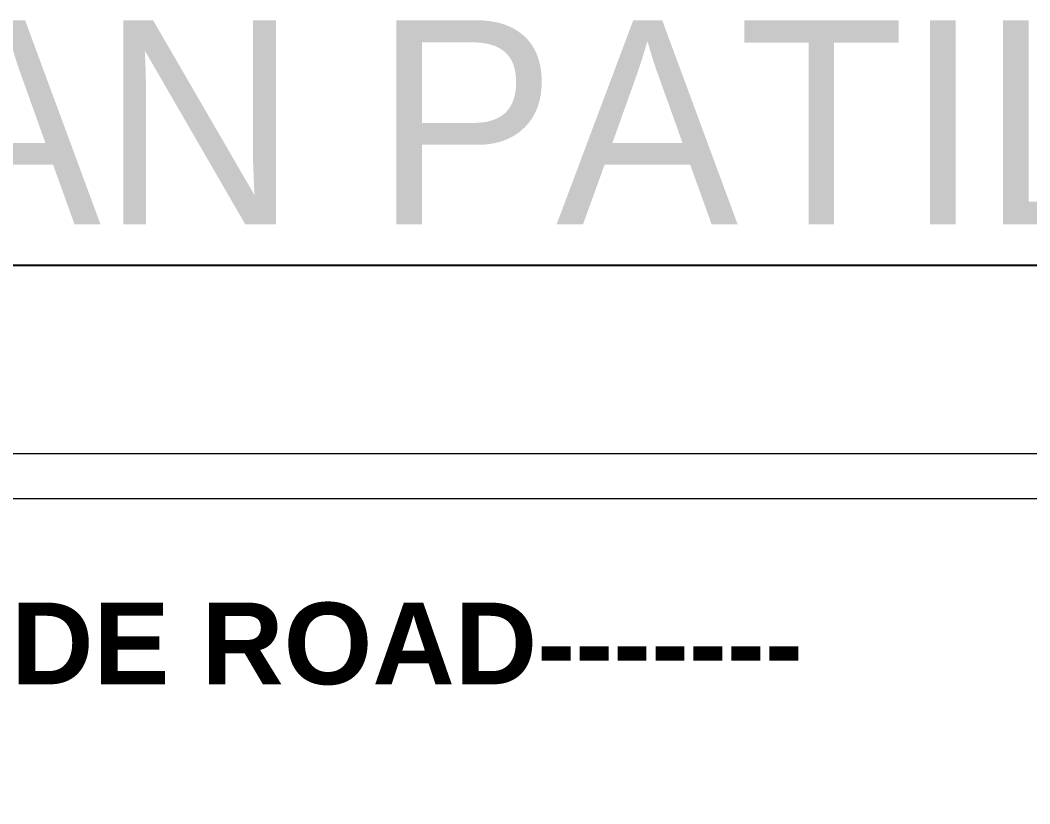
# Model space of a CAD drawing. Header units: feet. Extents: x 3867 to 6666, y -160 to 1574.
# Drawn here: x 4231.8 to 4380.2, y 722.6 to 837.8 of the extents above; entities that cross this region are included whole.
import ezdxf

# ---------------------------------------------------------------- set-up
doc = ezdxf.new("R2010")
doc.units = ezdxf.units.FT
doc.layers.add('PDF_0', color=3, linetype='Continuous')
doc.layers.add('PDF_Text', color=7, linetype='Continuous')
doc.styles.add('PDF Bahnschrift', font='')
doc.styles.get("Standard").update_dxf_attribs({"font": 'arial.ttf'})
doc.styles.get('PDF Bahnschrift').set_extended_font_data('Bahnschrift')

msp = doc.modelspace()

# ---------------------------------------------------------------- linework, layer by layer
at = {"layer": 'PDF_0', "color": 7, "lineweight": 0}
for points in [[(3867.11, 148.62), (3867.11, 774.14), (4732.31, 774.14), (4732.31, 630.66), (4732.31, 148.62)], [(4725.95, 767.53), (4725.95, 154.97), (3874.66, 154.97), (3874.66, 767.53)]]:
    msp.add_lwpolyline(points, close=True, dxfattribs=at)

# ---------------------------------------------------------------- texts
at = {"color": 5, "insert": (4116.92, 752.21), "char_height": 12, "attachment_point": 1}
msp.add_mtext_dynamic_manual_height_columns('{\\fArial|b1|i0|c0|p34;\\C159;\\c7222306;------NORTH SIDE ROAD-------}', width=328.5668, gutter_width=0.972, heights=[0], dxfattribs=at)
at = {"layer": 'PDF_Text', "insert": (4395.44, 837.79), "char_height": 30, "width": 245.5056, "attachment_point": 3, "style": 'PDF Bahnschrift'}
msp.add_mtext('\\pxqc;{\\LKIRAN PATIL}', dxfattribs=at)

doc.saveas('drawing.dxf')
